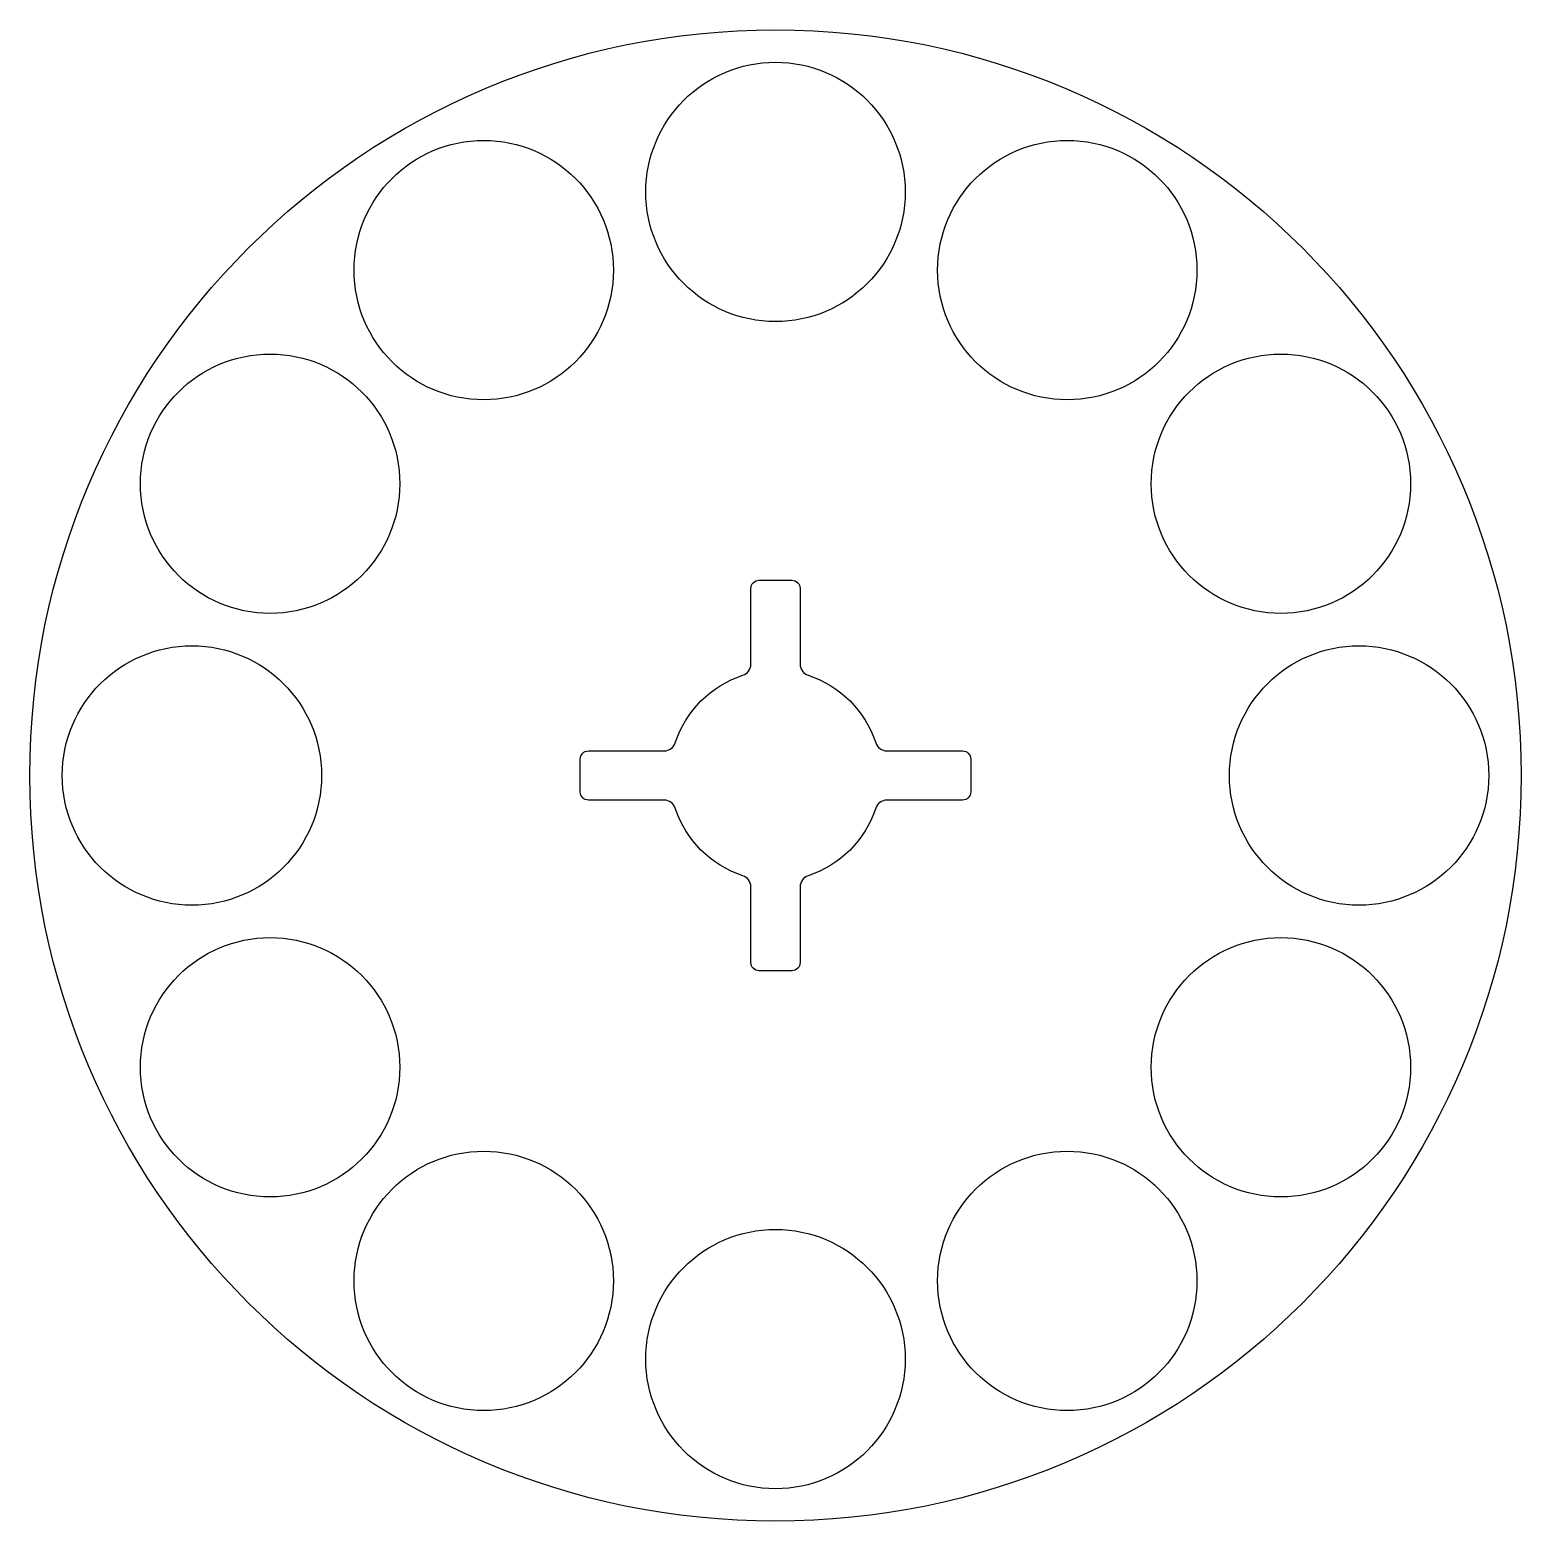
# Model space of a CAD drawing. Header units: inches. Extents: x -11.5 to 11.5, y -11.5 to 11.5.
import ezdxf

# ---------------------------------------------------------------- set-up
doc = ezdxf.new("R2010")
doc.units = ezdxf.units.IN
doc.header["$MEASUREMENT"] = 0

msp = doc.modelspace()

# ---------------------------------------------------------------- linework, layer by layer
msp.add_lwpolyline([(0.504, -1.545, 0.324562), (0.38, -1.716), (0.38, -2.885, -0.414214), (0.255, -3.01), (-0.255, -3.01, -0.414214), (-0.38, -2.885), (-0.38, -1.716, 0.324562), (-0.504, -1.545, -0.239394), (-1.545, -0.504, 0.324562), (-1.716, -0.38), (-2.885, -0.38, -0.414214), (-3.01, -0.255), (-3.01, 0.255, -0.414214), (-2.885, 0.38), (-1.716, 0.38, 0.324562), (-1.545, 0.504, -0.239394), (-0.504, 1.545, 0.324562), (-0.38, 1.716), (-0.38, 2.885, -0.414214), (-0.255, 3.01), (0.255, 3.01, -0.414214), (0.38, 2.885), (0.38, 1.716, 0.324562), (0.504, 1.545, -0.239394), (1.545, 0.504, 0.324562), (1.716, 0.38), (2.885, 0.38, -0.414214), (3.01, 0.255), (3.01, -0.255, -0.414214), (2.885, -0.38), (1.716, -0.38, 0.324562), (1.545, -0.504, -0.239394)], format="xyb", close=True)
for centre, radius in [((0, 0), 11.5), ((0, 9), 2), ((-4.5, 7.794), 2), ((4.5, 7.794), 2), ((-7.794, 4.5), 2), ((7.794, 4.5), 2), ((-9, 0), 2), ((9, 0), 2), ((-7.794, -4.5), 2), ((7.794, -4.5), 2), ((-4.5, -7.794), 2), ((4.5, -7.794), 2), ((0, -9), 2)]:
    msp.add_circle(centre, radius)

doc.saveas('drawing.dxf')
